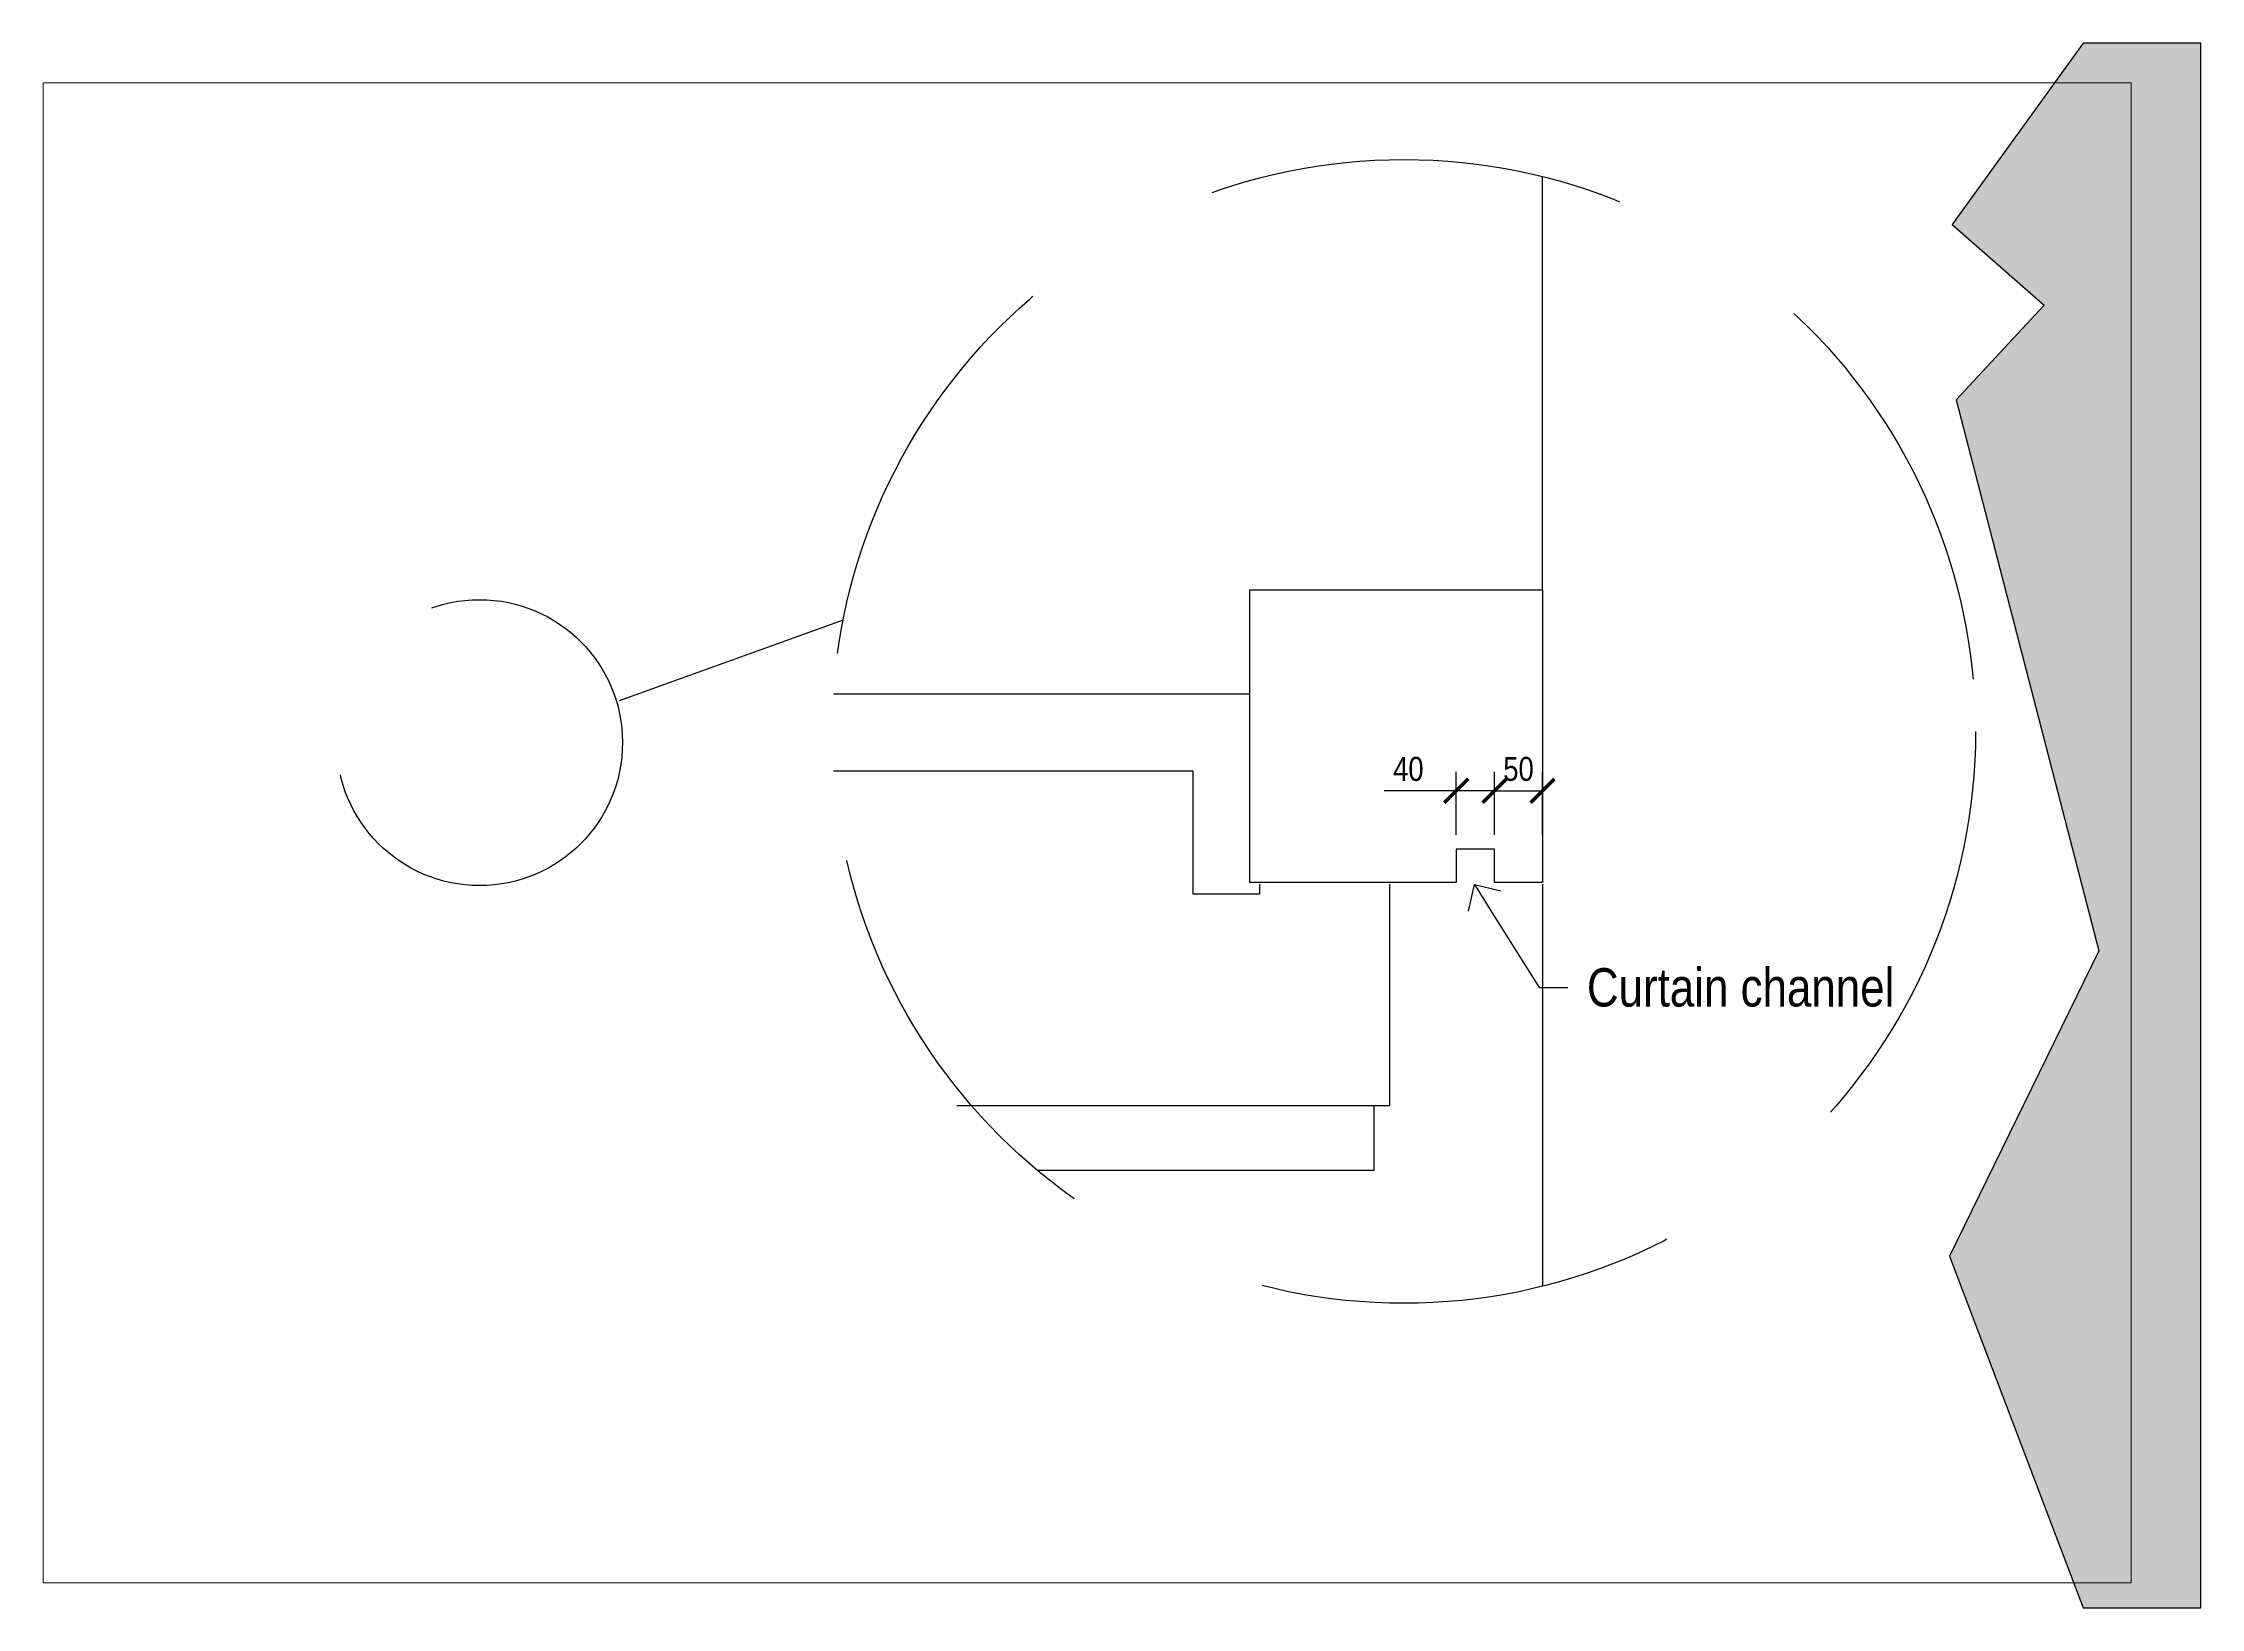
# Paper-space layout 'SK-01' of a CAD drawing. Header units: millimetres. Extents: x 12 to 284, y 6 to 203.
# The model-space entities are those that its viewports show. They can reach past a viewport. Long polylines and large blocks are cut down to what shows.
import ezdxf
from ezdxf import colors
from ezdxf.entities.mleader import LeaderData, LeaderLine
from ezdxf.math import Vec2, Vec3

# ---------------------------------------------------------------- set-up
doc = ezdxf.new("R2010")
doc.units = ezdxf.units.MM
doc.linetypes.add('HIDDEN', pattern=[9.525, 6.35, -3.175])
doc.layers.get('Defpoints').update_dxf_attribs({"color": 40})
doc.layers.add('04-TXT', color=7, linetype='Continuous')
doc.styles.add('DIMS', font='ARIALN.TTF')
doc.dimstyles.new('ARCH-ANNOT', dxfattribs={"dimscale": 2, "dimtxt": 2.5, "dimasz": 2.5, "dimexe": 2, "dimexo": 5, "dimgap": 1, "dimtad": 1, "dimdec": 0, "dimzin": 9, "dimdsep": 46, "dimtxsty": 'DIMS', "dimblk1": 'ARCHTICK', "dimblk2": 'ARCHTICK', "dimsah": 1, "dimcen": 0, "dimadec": 0, "dimazin": 2, "dimtfac": 1, "dimtdec": 0, "dimtmove": 0, "dimatfit": 3, "dimldrblk": 'OPEN90', "dimfxl": 5, "dimfxlon": 1, "dimtolj": 1, "dimtzin": 0, "dimarcsym": 1})

# ---------------------------------------------------------------- blocks, each defined once
blk = doc.blocks.new('A$C74CF60D8')
at = {"true_color": 0xffffff}
h = blk.add_hatch(color=7, dxfattribs=at)
h.dxf.hatch_style = 1
h.paths.add_polyline_path([(-14.85, 197.34), (-31.37, 174.45), (-19.75, 164.31), (-30.88, 152.37), (-12.85, 82.85), (-31.69, 44.36), (-14.85, 0), (0, 0), (0, 197.34)])
at = {"color": 7, "true_color": 0xffffff}
blk.add_lwpolyline([(-14.85, 197.34), (-31.37, 174.45), (-19.75, 164.31), (-30.88, 152.37), (-12.85, 82.85), (-31.69, 44.36), (-14.85, 0), (0, 0), (0, 197.34)], close=True, dxfattribs=at)
at = {"color": 6}
blk.add_lwpolyline([(-14.85, 197.34), (-31.37, 174.45), (-19.75, 164.31), (-30.88, 152.37), (-12.85, 82.85), (-31.69, 44.36), (-14.85, 0)], dxfattribs=at)
blk = doc.blocks.new('_ARCHTICK')
at = {"color": 0, "linetype": 'ByBlock', "const_width": 0.15}
blk.add_lwpolyline([(-0.5, -0.5), (0.5, 0.5)], dxfattribs=at)
blk = doc.blocks.new('*D230')
at = {"layer": '04-TXT', "color": 0, "lineweight": -2, "transparency": 16777216}
for p, q in [((18687.2, 7362.6), (18687.2, 7428.4)), ((18727.2, 7362.6), (18727.2, 7428.4)), ((18687.2, 7408.4), (18612.1, 7408.4)), ((18727.2, 7408.4), (18687.2, 7408.4))]:
    blk.add_line(p, q, dxfattribs=at)
at = {"layer": 'Defpoints', "color": 0, "transparency": 16777216}
for p in [(18727.2, 7408.4), (18687.2, 7312.6), (18727.2, 7312.6)]:
    blk.add_point(p, dxfattribs=at)
at = {"layer": '04-TXT', "color": 0, "lineweight": -2, "transparency": 16777216, "xscale": 25, "yscale": 25, "zscale": 25, "rotation": 180}
blk.add_blockref('_ARCHTICK', (18687.2, 7408.4), dxfattribs=at)
at = {"layer": '04-TXT', "color": 0, "lineweight": -2, "transparency": 16777216, "xscale": 25, "yscale": 25, "zscale": 25}
blk.add_blockref('_ARCHTICK', (18727.2, 7408.4), dxfattribs=at)
at = {"layer": '04-TXT', "color": 0, "transparency": 16777216, "insert": (18637.2, 7431.1), "char_height": 25, "attachment_point": 5, "style": 'DIMS'}
blk.add_mtext('\\A1;40', dxfattribs=at)
blk = doc.blocks.new('_Open90')
at = {"color": 0, "linetype": 'ByBlock', "lineweight": -2}
for p, q in [((0, 0), (-1, 0)), ((-0.5, 0.5), (0, 0)), ((0, 0), (-0.5, -0.5))]:
    blk.add_line(p, q, dxfattribs=at)
blk = doc.blocks.new('*D231')
at = {"layer": '04-TXT', "color": 0, "lineweight": -2, "transparency": 16777216}
for p, q in [((18727.2, 7362.6), (18727.2, 7428.4)), ((18777.2, 7362.6), (18777.2, 7428.4)), ((18727.2, 7408.4), (18777.2, 7408.4))]:
    blk.add_line(p, q, dxfattribs=at)
at = {"layer": 'Defpoints', "color": 0, "transparency": 16777216}
for p in [(18777.2, 7408.4), (18727.2, 7312.6), (18777.2, 7312.6)]:
    blk.add_point(p, dxfattribs=at)
at = {"layer": '04-TXT', "color": 0, "lineweight": -2, "transparency": 16777216, "xscale": 25, "yscale": 25, "zscale": 25, "rotation": 180}
blk.add_blockref('_ARCHTICK', (18727.2, 7408.4), dxfattribs=at)
at = {"layer": '04-TXT', "color": 0, "lineweight": -2, "transparency": 16777216, "xscale": 25, "yscale": 25, "zscale": 25}
blk.add_blockref('_ARCHTICK', (18777.2, 7408.4), dxfattribs=at)
at = {"layer": '04-TXT', "color": 0, "transparency": 16777216, "insert": (18752.2, 7431.1), "char_height": 25, "attachment_point": 5, "style": 'DIMS'}
blk.add_mtext('\\A1;50', dxfattribs=at)

msp = doc.modelspace()

# ---------------------------------------------------------------- linework, layer by layer
at = {"layer": '04-TXT', "color": 1}
for p, q in [((18777.2, 7618.2), (18777.2, 8049.4)), ((18471.6, 7509.3), (18037, 7509.3)), ((18777.2, 7310.9), (18777.2, 6891.5))]:
    msp.add_line(p, q, dxfattribs=at)
at = {"layer": '04-TXT', "linetype": 'HIDDEN'}
msp.add_line((18047.1, 7586.5), (17813.4, 7502.4), dxfattribs=at)
at = {"layer": '04-TXT', "color": 6}
msp.add_lwpolyline([(18727.2, 7312.6), (18727.2, 7347.6), (18687.2, 7347.6), (18687.2, 7312.6), (18471.6, 7312.6), (18471.6, 7618.2), (18777.2, 7618.2), (18777.2, 7312.6)], close=True, dxfattribs=at)
at = {"layer": '04-TXT', "color": 1}
for points in [[(18481.9, 7310.9), (18481.9, 7300.5), (18412.5, 7300.5), (18412.5, 7429.1), (18037.2, 7429.1)], [(18166, 7080.1), (18617.7, 7080.1), (18617.7, 7310.9)], [(18181.1, 7080.1), (18601, 7080.1), (18601, 7012.2), (18250.2, 7012.2)]]:
    msp.add_lwpolyline(points, dxfattribs=at)
at = {"layer": '04-TXT', "linetype": 'HIDDEN'}
for centre, radius in [((18632.5, 7470.4), 596.8), ((17667.7, 7458.7), 149.2)]:
    msp.add_circle(centre, radius, dxfattribs=at)

# ---------------------------------------------------------------- dimensions: what is measured, and where the dimension line sits
at = {"layer": '04-TXT', "color": 12}
dim = msp.add_linear_dim(base=(18727.2, 7408.4), p1=(18687.2, 7312.6), p2=(18727.2, 7312.6), dimstyle='ARCH-ANNOT', dxfattribs=at)
dim.commit()
dim.dimension.update_dxf_attribs({"geometry": '*D230', "text_midpoint": (18637.2, 7408.4), "dimtype": 160})
dim = msp.add_linear_dim(base=(18777.2, 7408.4), p1=(18727.2, 7312.6), p2=(18777.2, 7312.6), dimstyle='ARCH-ANNOT', dxfattribs=at)
dim.commit()
dim.dimension.update_dxf_attribs({"geometry": '*D231', "text_midpoint": (18752.2, 7431.1)})

# ---------------------------------------------------------------- leaders
ml = msp.add_multileader_mtext('Standard', dxfattribs=at)
ml.set_content('Curtain channel', color=12, style='DIMS')
ml.set_leader_properties()
ml.set_arrow_properties(name='OPEN90')
ml.build(insert=Vec2(0, 0))
ml.multileader.update_dxf_attribs({"dogleg_length": 3, "arrow_head_size": 40, "scale": 10})
ctx = ml.context
ctx.base_point, ctx.scale, ctx.char_height, ctx.arrow_head_size, ctx.landing_gap_size, ctx.plane_origin = Vec3(18803.6, 7203), 10, 40, 40, 20, Vec3(18687.2, 7312.6)
notes = []
notes.append((ctx, [(0, (1, 1, 0), (18773.6, 7203), (1, 0), 30, [(0, [(18706.2, 7310.5)], 0, [])])]))
ctx.mtext.insert, ctx.mtext.flow_direction = Vec3(18823.6, 7223.3), 5
for ctx, leaders in notes:
    for number, flags, end, landing, length, lines in leaders:
        leader = LeaderData()
        leader.index, (leader.has_last_leader_line, leader.has_dogleg_vector, leader.attachment_direction) = number, flags
        leader.last_leader_point, leader.dogleg_vector, leader.dogleg_length = Vec3(end), Vec3(landing), length
        for number, points, colour, breaks in lines:
            line = LeaderLine()
            line.index, line.vertices, line.color, line.breaks = number, Vec3.list(points), colors.encode_raw_color(colour), breaks
            leader.lines.append(line)
        ctx.leaders.append(leader)

psp = doc.layouts.new('SK-01')

# ---------------------------------------------------------------- block references
psp.add_blockref('A$C74CF60D8', (284.42, 5.89))

# ---------------------------------------------------------------- viewports
at = {"layer": '0', "color": 6}
psp.add_viewport(center=(143.93, 103.65), size=(263.42, 189.1744), view_center_point=(18301.96, 7364.71), view_height=1565.3497, dxfattribs=at)

doc.saveas('drawing.dxf')
